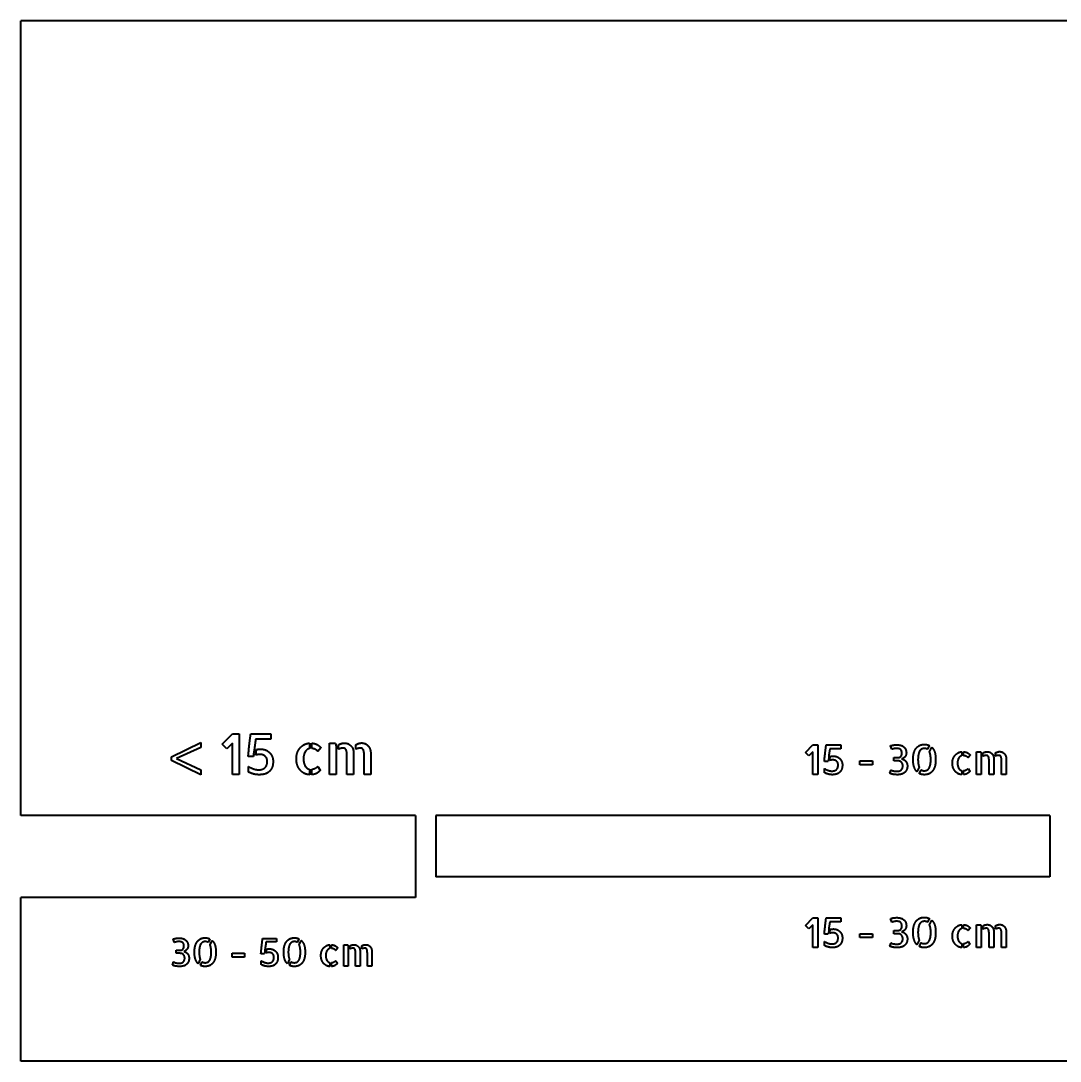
# Model space of a CAD drawing. Header units: inches. Extents: x 8.7 to 24.7, y -17.1 to -7.1.
# Drawn here: x 8.7 to 18.7, y -17.08 to -7.08 of the extents above; entities that cross this region are included whole.
import ezdxf

# ---------------------------------------------------------------- set-up
doc = ezdxf.new("R2010")
doc.units = ezdxf.units.IN
doc.header["$MEASUREMENT"] = 0
doc.layers.add('Visible', color=7, linetype='Continuous', lineweight=40)

msp = doc.modelspace()

# ---------------------------------------------------------------- linework, layer by layer
at = {"layer": 'Visible'}
for p, q in [((8.703, -14.717), (8.703, -7.079)), ((24.703, -7.079), (8.703, -7.079)), ((10.639, -14.031), (10.739, -13.931)), ((10.739, -13.931), (10.804, -13.931)), ((10.804, -13.931), (10.804, -14.323)), ((10.914, -13.931), (11.108, -13.931)), ((11.108, -13.983), (10.961, -13.983)), ((11.108, -13.931), (11.108, -13.983)), ((10.151, -14.152), (10.434, -14.015)), ((10.434, -14.063), (10.201, -14.17)), ((10.434, -14.015), (10.434, -14.063)), ((10.685, -14.076), (10.639, -14.031)), ((10.739, -14.023), (10.685, -14.076)), ((10.739, -14.323), (10.739, -14.023)), ((10.947, -14.093), (10.942, -14.128)), ((10.963, -14.136), (10.969, -14.083)), ((11.479, -14.022), (11.479, -14.074)), ((11.501, -14.073), (11.501, -14.022)), ((11.589, -14.066), (11.56, -14.101)), ((11.672, -14.023), (11.73, -14.023)), ((11.672, -14.323), (11.672, -14.023)), ((11.73, -14.023), (11.737, -14.054)), ((11.737, -14.054), (11.737, -14.323)), ((11.759, -14.08), (11.759, -14.038)), ((11.924, -14.08), (11.924, -14.038)), ((16.249, -14.111), (16.321, -14.039)), ((16.321, -14.039), (16.368, -14.039)), ((16.368, -14.039), (16.368, -14.323)), ((16.448, -14.039), (16.588, -14.039)), ((16.588, -14.077), (16.483, -14.077)), ((16.588, -14.039), (16.588, -14.077)), ((17.081, -14.081), (17.067, -14.046)), ((17.439, -14.044), (17.422, -14.081)), ((17.442, -14.106), (17.463, -14.061)), ((10.151, -14.188), (10.151, -14.152)), ((10.434, -14.326), (10.151, -14.188)), ((10.201, -14.17), (10.434, -14.278)), ((10.94, -14.15), (10.89, -14.15)), ((10.942, -14.128), (10.94, -14.15)), ((11.838, -14.323), (11.838, -14.125)), ((11.902, -14.154), (11.902, -14.323)), ((12.004, -14.323), (12.004, -14.16)), ((12.068, -14.119), (12.068, -14.323)), ((16.282, -14.144), (16.249, -14.111)), ((16.321, -14.105), (16.282, -14.144)), ((16.321, -14.323), (16.321, -14.105)), ((16.467, -14.197), (16.431, -14.197)), ((16.469, -14.182), (16.467, -14.197)), ((16.472, -14.156), (16.469, -14.182)), ((16.484, -14.187), (16.488, -14.149)), ((16.772, -14.191), (16.895, -14.191)), ((16.772, -14.23), (16.772, -14.191)), ((16.895, -14.191), (16.895, -14.23)), ((17.099, -14.192), (17.098, -14.16)), ((17.098, -14.16), (17.124, -14.16)), ((17.138, -14.192), (17.099, -14.192)), ((17.754, -14.105), (17.754, -14.142)), ((17.769, -14.142), (17.769, -14.105)), ((17.833, -14.137), (17.813, -14.162)), ((17.893, -14.106), (17.935, -14.106)), ((17.893, -14.323), (17.893, -14.106)), ((17.935, -14.106), (17.94, -14.128)), ((17.94, -14.128), (17.94, -14.323)), ((17.956, -14.147), (17.956, -14.116)), ((18.014, -14.323), (18.014, -14.18)), ((18.076, -14.147), (18.076, -14.116)), ((18.18, -14.175), (18.18, -14.323)), ((10.434, -14.278), (10.434, -14.326)), ((10.892, -14.299), (10.892, -14.246)), ((11.479, -14.272), (11.479, -14.325)), ((11.501, -14.325), (11.501, -14.272)), ((11.559, -14.246), (11.583, -14.281)), ((16.433, -14.306), (16.433, -14.267)), ((16.895, -14.23), (16.772, -14.23)), ((17.061, -14.311), (17.072, -14.278)), ((17.342, -14.252), (17.321, -14.297)), ((17.344, -14.314), (17.361, -14.277)), ((17.754, -14.286), (17.754, -14.324)), ((17.769, -14.324), (17.769, -14.286)), ((17.812, -14.267), (17.829, -14.292)), ((18.06, -14.201), (18.06, -14.323)), ((18.134, -14.323), (18.134, -14.205)), ((10.804, -14.323), (10.739, -14.323)), ((11.737, -14.323), (11.672, -14.323)), ((11.902, -14.323), (11.838, -14.323)), ((12.068, -14.323), (12.004, -14.323)), ((16.368, -14.323), (16.321, -14.323)), ((17.94, -14.323), (17.893, -14.323)), ((18.06, -14.323), (18.014, -14.323)), ((18.18, -14.323), (18.134, -14.323)), ((12.498, -14.717), (8.703, -14.717)), ((12.498, -14.717), (12.498, -15.504)), ((18.6, -14.717), (12.695, -14.717)), ((12.695, -14.717), (12.695, -15.307)), ((18.6, -14.717), (18.6, -15.307)), ((18.6, -15.307), (12.695, -15.307)), ((12.498, -15.504), (8.703, -15.504)), ((8.703, -17.079), (8.703, -15.504)), ((16.249, -15.773), (16.321, -15.701)), ((16.282, -15.806), (16.249, -15.773)), ((16.321, -15.767), (16.282, -15.806)), ((16.321, -15.701), (16.368, -15.701)), ((16.321, -15.985), (16.321, -15.767)), ((16.368, -15.701), (16.368, -15.985)), ((16.448, -15.701), (16.588, -15.701)), ((16.588, -15.739), (16.483, -15.739)), ((16.588, -15.701), (16.588, -15.739)), ((17.081, -15.743), (17.067, -15.708)), ((17.439, -15.706), (17.422, -15.742)), ((17.442, -15.768), (17.463, -15.723)), ((17.754, -15.767), (17.754, -15.804)), ((17.769, -15.804), (17.769, -15.767)), ((17.833, -15.799), (17.813, -15.824)), ((17.893, -15.768), (17.935, -15.768)), ((17.893, -15.985), (17.893, -15.768)), ((17.935, -15.768), (17.94, -15.79)), ((17.94, -15.79), (17.94, -15.985)), ((17.956, -15.809), (17.956, -15.778)), ((18.076, -15.809), (18.076, -15.778)), ((11.028, -15.898), (11.161, -15.898)), ((11.161, -15.898), (11.161, -15.933)), ((16.467, -15.859), (16.431, -15.859)), ((16.469, -15.844), (16.467, -15.859)), ((16.472, -15.818), (16.469, -15.844)), ((16.484, -15.849), (16.488, -15.811)), ((16.772, -15.853), (16.895, -15.853)), ((16.772, -15.891), (16.772, -15.853)), ((16.895, -15.891), (16.772, -15.891)), ((16.895, -15.853), (16.895, -15.891)), ((17.099, -15.853), (17.098, -15.822)), ((17.098, -15.822), (17.124, -15.822)), ((17.138, -15.853), (17.099, -15.853)), ((18.014, -15.985), (18.014, -15.842)), ((18.06, -15.863), (18.06, -15.985)), ((18.134, -15.985), (18.134, -15.866)), ((18.18, -15.837), (18.18, -15.985)), ((10.181, -15.937), (10.169, -15.905)), ((10.52, -15.903), (10.504, -15.937)), ((10.523, -15.961), (10.543, -15.919)), ((11.161, -15.933), (11.061, -15.933)), ((11.378, -15.903), (11.362, -15.937)), ((11.38, -15.961), (11.4, -15.919)), ((11.676, -15.96), (11.676, -15.995)), ((11.69, -15.995), (11.69, -15.96)), ((11.751, -15.99), (11.731, -16.014)), ((11.808, -15.961), (11.848, -15.961)), ((11.808, -16.166), (11.808, -15.961)), ((11.848, -15.961), (11.852, -15.982)), ((11.852, -15.982), (11.852, -16.166)), ((11.867, -16), (11.867, -15.971)), ((11.981, -16), (11.981, -15.971)), ((16.368, -15.985), (16.321, -15.985)), ((16.433, -15.967), (16.433, -15.929)), ((17.061, -15.973), (17.072, -15.94)), ((17.342, -15.914), (17.321, -15.959)), ((17.344, -15.976), (17.361, -15.939)), ((17.754, -15.948), (17.754, -15.986)), ((17.769, -15.986), (17.769, -15.948)), ((17.812, -15.929), (17.829, -15.954)), ((17.94, -15.985), (17.893, -15.985)), ((18.06, -15.985), (18.014, -15.985)), ((18.18, -15.985), (18.134, -15.985)), ((10.198, -16.042), (10.198, -16.012)), ((10.198, -16.012), (10.222, -16.012)), ((10.235, -16.042), (10.198, -16.042)), ((10.428, -16.099), (10.408, -16.142)), ((10.737, -16.041), (10.853, -16.041)), ((10.737, -16.078), (10.737, -16.041)), ((10.853, -16.078), (10.737, -16.078)), ((10.853, -16.041), (10.853, -16.078)), ((11.046, -16.047), (11.012, -16.047)), ((11.048, -16.033), (11.046, -16.047)), ((11.051, -16.009), (11.048, -16.033)), ((11.062, -16.038), (11.067, -16.002)), ((11.286, -16.099), (11.266, -16.142)), ((11.922, -16.166), (11.922, -16.031)), ((11.966, -16.051), (11.966, -16.166)), ((12.036, -16.166), (12.036, -16.054)), ((12.079, -16.026), (12.079, -16.166)), ((10.163, -16.155), (10.172, -16.124)), ((10.43, -16.158), (10.447, -16.123)), ((11.014, -16.15), (11.014, -16.113)), ((11.288, -16.158), (11.304, -16.123)), ((11.676, -16.132), (11.676, -16.168)), ((11.69, -16.168), (11.69, -16.132)), ((11.731, -16.114), (11.747, -16.137)), ((11.852, -16.166), (11.808, -16.166)), ((11.966, -16.166), (11.922, -16.166)), ((12.079, -16.166), (12.036, -16.166)), ((24.703, -17.079), (8.703, -17.079))]:
    msp.add_line(p, q, dxfattribs=at)
for points in [[(10.901, -14.032), (10.907, -13.986), (10.914, -13.931)], [(10.961, -13.983), (10.956, -14.023), (10.953, -14.044)], [(10.894, -14.106), (10.895, -14.09), (10.897, -14.07)], [(10.897, -14.07), (10.899, -14.051), (10.901, -14.032)], [(10.949, -14.077), (10.947, -14.087), (10.947, -14.09)], [(10.947, -14.09), (10.947, -14.092), (10.947, -14.093)], [(10.953, -14.044), (10.95, -14.066), (10.949, -14.077)], [(10.969, -14.083), (10.98, -14.081), (10.992, -14.08)], [(10.992, -14.08), (11.004, -14.079), (11.01, -14.079)], [(11.01, -14.079), (11.038, -14.079), (11.06, -14.089)], [(11.06, -14.089), (11.082, -14.099), (11.098, -14.116)], [(11.361, -14.116), (11.37, -14.09), (11.387, -14.069)], [(11.387, -14.069), (11.404, -14.049), (11.427, -14.037)], [(11.427, -14.037), (11.45, -14.024), (11.479, -14.022)], [(11.479, -14.074), (11.453, -14.079), (11.437, -14.106)], [(11.501, -14.022), (11.53, -14.024), (11.551, -14.035)], [(11.538, -14.083), (11.524, -14.075), (11.501, -14.073)], [(11.56, -14.101), (11.552, -14.091), (11.538, -14.083)], [(11.551, -14.035), (11.572, -14.045), (11.589, -14.066)], [(11.759, -14.038), (11.771, -14.031), (11.786, -14.026)], [(11.783, -14.072), (11.771, -14.074), (11.759, -14.08)], [(11.802, -14.069), (11.796, -14.069), (11.783, -14.072)], [(11.786, -14.026), (11.801, -14.021), (11.815, -14.021)], [(11.824, -14.077), (11.817, -14.069), (11.802, -14.069)], [(11.815, -14.021), (11.839, -14.021), (11.856, -14.031)], [(11.835, -14.096), (11.831, -14.084), (11.824, -14.077)], [(11.838, -14.125), (11.838, -14.109), (11.835, -14.096)], [(11.856, -14.031), (11.873, -14.041), (11.889, -14.061)], [(11.889, -14.061), (11.895, -14.07), (11.898, -14.081)], [(11.898, -14.081), (11.901, -14.092), (11.902, -14.104)], [(11.924, -14.038), (11.938, -14.03), (11.953, -14.025)], [(11.952, -14.071), (11.94, -14.073), (11.924, -14.08)], [(11.968, -14.069), (11.964, -14.069), (11.952, -14.071)], [(11.953, -14.025), (11.968, -14.02), (11.981, -14.02)], [(11.99, -14.077), (11.983, -14.069), (11.968, -14.069)], [(11.981, -14.02), (11.999, -14.02), (12.015, -14.027)], [(12, -14.096), (11.997, -14.084), (11.99, -14.077)], [(12.004, -14.125), (12.004, -14.109), (12, -14.096)], [(12.015, -14.027), (12.031, -14.034), (12.043, -14.048)], [(12.043, -14.048), (12.055, -14.061), (12.061, -14.079)], [(12.061, -14.079), (12.068, -14.098), (12.068, -14.119)], [(16.439, -14.112), (16.443, -14.079), (16.448, -14.039)], [(16.483, -14.077), (16.479, -14.105), (16.476, -14.121)], [(17.067, -14.046), (17.077, -14.044), (17.09, -14.041)], [(17.097, -14.076), (17.086, -14.079), (17.081, -14.081)], [(17.09, -14.041), (17.104, -14.038), (17.13, -14.038)], [(17.125, -14.073), (17.108, -14.073), (17.097, -14.076)], [(17.153, -14.077), (17.143, -14.073), (17.125, -14.073)], [(17.13, -14.038), (17.148, -14.038), (17.164, -14.042)], [(17.168, -14.087), (17.163, -14.081), (17.153, -14.077)], [(17.164, -14.042), (17.18, -14.046), (17.192, -14.056)], [(17.174, -14.101), (17.173, -14.094), (17.168, -14.087)], [(17.192, -14.056), (17.205, -14.066), (17.212, -14.081)], [(17.212, -14.081), (17.219, -14.096), (17.219, -14.116)], [(17.291, -14.117), (17.299, -14.089), (17.313, -14.071)], [(17.313, -14.071), (17.327, -14.053), (17.347, -14.044)], [(17.348, -14.096), (17.34, -14.109), (17.336, -14.13)], [(17.347, -14.044), (17.367, -14.034), (17.392, -14.034)], [(17.368, -14.078), (17.356, -14.083), (17.348, -14.096)], [(17.394, -14.073), (17.379, -14.073), (17.368, -14.078)], [(17.392, -14.034), (17.419, -14.034), (17.439, -14.044)], [(17.422, -14.081), (17.409, -14.073), (17.394, -14.073)], [(17.463, -14.061), (17.482, -14.079), (17.492, -14.108)], [(10.89, -14.15), (10.89, -14.145), (10.891, -14.134)], [(10.891, -14.134), (10.892, -14.122), (10.894, -14.106)], [(10.982, -14.132), (10.972, -14.133), (10.963, -14.136)], [(11.002, -14.13), (10.992, -14.13), (10.982, -14.132)], [(11.053, -14.148), (11.034, -14.13), (11.002, -14.13)], [(11.05, -14.258), (11.073, -14.238), (11.073, -14.196)], [(11.073, -14.196), (11.073, -14.166), (11.053, -14.148)], [(11.098, -14.116), (11.113, -14.132), (11.121, -14.153)], [(11.129, -14.196), (11.129, -14.239), (11.115, -14.265)], [(11.121, -14.153), (11.129, -14.174), (11.129, -14.196)], [(11.353, -14.173), (11.353, -14.143), (11.361, -14.116)], [(11.361, -14.23), (11.353, -14.203), (11.353, -14.173)], [(11.437, -14.106), (11.421, -14.133), (11.421, -14.171)], [(11.421, -14.171), (11.421, -14.191), (11.425, -14.208)], [(11.902, -14.104), (11.903, -14.116), (11.902, -14.128)], [(11.902, -14.128), (11.902, -14.141), (11.902, -14.154)], [(12.004, -14.16), (12.004, -14.142), (12.004, -14.125)], [(16.431, -14.186), (16.432, -14.177), (16.433, -14.166)], [(16.431, -14.197), (16.431, -14.194), (16.431, -14.186)], [(16.433, -14.166), (16.434, -14.154), (16.436, -14.14)], [(16.436, -14.14), (16.438, -14.126), (16.439, -14.112)], [(16.473, -14.145), (16.472, -14.152), (16.472, -14.154)], [(16.472, -14.154), (16.472, -14.156), (16.472, -14.156)], [(16.476, -14.121), (16.474, -14.137), (16.473, -14.145)], [(16.498, -14.184), (16.49, -14.185), (16.484, -14.187)], [(16.488, -14.149), (16.496, -14.148), (16.505, -14.147)], [(16.512, -14.183), (16.505, -14.183), (16.498, -14.184)], [(16.505, -14.147), (16.513, -14.146), (16.518, -14.146)], [(16.549, -14.196), (16.535, -14.183), (16.512, -14.183)], [(16.518, -14.146), (16.538, -14.146), (16.554, -14.154)], [(16.563, -14.231), (16.563, -14.209), (16.549, -14.196)], [(16.554, -14.154), (16.57, -14.161), (16.581, -14.173)], [(16.581, -14.173), (16.592, -14.185), (16.598, -14.2)], [(16.598, -14.2), (16.604, -14.215), (16.604, -14.231)], [(17.124, -14.16), (17.133, -14.16), (17.142, -14.16)], [(17.173, -14.206), (17.161, -14.192), (17.138, -14.192)], [(17.142, -14.16), (17.15, -14.16), (17.158, -14.156)], [(17.158, -14.156), (17.166, -14.152), (17.171, -14.143)], [(17.171, -14.143), (17.176, -14.133), (17.176, -14.116)], [(17.176, -14.116), (17.176, -14.109), (17.174, -14.101)], [(17.189, -14.167), (17.181, -14.172), (17.174, -14.173)], [(17.174, -14.173), (17.183, -14.175), (17.192, -14.179)], [(17.204, -14.155), (17.197, -14.162), (17.189, -14.167)], [(17.192, -14.179), (17.202, -14.184), (17.21, -14.192)], [(17.215, -14.138), (17.21, -14.148), (17.204, -14.155)], [(17.21, -14.192), (17.218, -14.201), (17.223, -14.213)], [(17.219, -14.116), (17.219, -14.128), (17.215, -14.138)], [(17.284, -14.18), (17.284, -14.144), (17.291, -14.117)], [(17.294, -14.25), (17.284, -14.221), (17.284, -14.18)], [(17.336, -14.13), (17.331, -14.15), (17.331, -14.18)], [(17.331, -14.18), (17.331, -14.203), (17.334, -14.221)], [(17.451, -14.137), (17.448, -14.119), (17.442, -14.106)], [(17.442, -14.106), (17.442, -14.106), (17.442, -14.106)], [(17.45, -14.23), (17.454, -14.209), (17.454, -14.18)], [(17.454, -14.18), (17.454, -14.155), (17.451, -14.137)], [(17.492, -14.108), (17.501, -14.138), (17.501, -14.18)], [(17.501, -14.18), (17.501, -14.215), (17.494, -14.243)], [(17.662, -14.214), (17.662, -14.192), (17.668, -14.173)], [(17.668, -14.173), (17.675, -14.154), (17.687, -14.139)], [(17.687, -14.139), (17.699, -14.125), (17.716, -14.115)], [(17.723, -14.166), (17.711, -14.185), (17.711, -14.213)], [(17.716, -14.115), (17.733, -14.106), (17.754, -14.105)], [(17.754, -14.142), (17.734, -14.146), (17.723, -14.166)], [(17.769, -14.105), (17.791, -14.106), (17.806, -14.114)], [(17.797, -14.149), (17.786, -14.143), (17.769, -14.142)], [(17.813, -14.162), (17.807, -14.155), (17.797, -14.149)], [(17.806, -14.114), (17.821, -14.122), (17.833, -14.137)], [(17.956, -14.116), (17.965, -14.111), (17.976, -14.108)], [(17.974, -14.141), (17.965, -14.143), (17.956, -14.147)], [(17.988, -14.139), (17.983, -14.139), (17.974, -14.141)], [(17.976, -14.108), (17.987, -14.104), (17.997, -14.104)], [(18.003, -14.144), (17.998, -14.139), (17.988, -14.139)], [(17.997, -14.104), (18.015, -14.104), (18.027, -14.111)], [(18.011, -14.159), (18.009, -14.15), (18.003, -14.144)], [(18.014, -14.18), (18.014, -14.168), (18.011, -14.159)], [(18.027, -14.111), (18.039, -14.119), (18.05, -14.133)], [(18.05, -14.133), (18.055, -14.14), (18.057, -14.148)], [(18.057, -14.148), (18.059, -14.156), (18.06, -14.164)], [(18.06, -14.164), (18.06, -14.173), (18.06, -14.182)], [(18.06, -14.182), (18.06, -14.191), (18.06, -14.201)], [(18.076, -14.116), (18.086, -14.11), (18.097, -14.107)], [(18.096, -14.14), (18.087, -14.141), (18.076, -14.147)], [(18.108, -14.139), (18.105, -14.139), (18.096, -14.14)], [(18.097, -14.107), (18.108, -14.103), (18.117, -14.103)], [(18.124, -14.144), (18.119, -14.139), (18.108, -14.139)], [(18.117, -14.103), (18.13, -14.103), (18.142, -14.109)], [(18.131, -14.159), (18.129, -14.15), (18.124, -14.144)], [(18.134, -14.18), (18.134, -14.168), (18.131, -14.159)], [(18.134, -14.205), (18.134, -14.192), (18.134, -14.18)], [(18.142, -14.109), (18.153, -14.114), (18.162, -14.123)], [(18.162, -14.123), (18.171, -14.133), (18.175, -14.146)], [(18.175, -14.146), (18.18, -14.16), (18.18, -14.175)], [(10.892, -14.246), (10.9, -14.251), (10.911, -14.256)], [(10.908, -14.306), (10.898, -14.302), (10.892, -14.299)], [(10.911, -14.256), (10.923, -14.262), (10.935, -14.267)], [(10.935, -14.267), (10.948, -14.272), (10.962, -14.275)], [(10.962, -14.275), (10.976, -14.278), (10.989, -14.278)], [(10.989, -14.278), (11.028, -14.278), (11.05, -14.258)], [(11.115, -14.265), (11.1, -14.291), (11.079, -14.305)], [(11.387, -14.278), (11.37, -14.257), (11.361, -14.23)], [(11.426, -14.311), (11.403, -14.298), (11.387, -14.278)], [(11.425, -14.208), (11.429, -14.226), (11.436, -14.239)], [(11.436, -14.239), (11.443, -14.252), (11.454, -14.261)], [(11.454, -14.261), (11.465, -14.27), (11.479, -14.272)], [(11.501, -14.272), (11.52, -14.27), (11.534, -14.263)], [(11.534, -14.263), (11.547, -14.256), (11.559, -14.246)], [(11.583, -14.281), (11.567, -14.302), (11.548, -14.312)], [(16.433, -14.267), (16.438, -14.27), (16.446, -14.275)], [(16.446, -14.275), (16.454, -14.279), (16.464, -14.282)], [(16.464, -14.282), (16.473, -14.286), (16.483, -14.288)], [(16.483, -14.288), (16.493, -14.29), (16.502, -14.29)], [(16.502, -14.29), (16.531, -14.29), (16.547, -14.276)], [(16.547, -14.276), (16.563, -14.261), (16.563, -14.231)], [(16.593, -14.281), (16.583, -14.3), (16.568, -14.31)], [(16.604, -14.231), (16.604, -14.262), (16.593, -14.281)], [(17.072, -14.278), (17.075, -14.28), (17.078, -14.282)], [(17.078, -14.282), (17.081, -14.285), (17.087, -14.287)], [(17.087, -14.287), (17.093, -14.289), (17.103, -14.29)], [(17.103, -14.29), (17.114, -14.292), (17.132, -14.292)], [(17.132, -14.292), (17.158, -14.292), (17.171, -14.277)], [(17.171, -14.277), (17.185, -14.263), (17.185, -14.241)], [(17.185, -14.241), (17.185, -14.22), (17.173, -14.206)], [(17.209, -14.297), (17.201, -14.307), (17.19, -14.312)], [(17.223, -14.274), (17.218, -14.288), (17.209, -14.297)], [(17.223, -14.213), (17.229, -14.225), (17.229, -14.241)], [(17.229, -14.241), (17.229, -14.26), (17.223, -14.274)], [(17.321, -14.297), (17.303, -14.279), (17.294, -14.25)], [(17.334, -14.221), (17.337, -14.239), (17.342, -14.252)], [(17.361, -14.277), (17.373, -14.287), (17.391, -14.287)], [(17.391, -14.287), (17.406, -14.287), (17.417, -14.281)], [(17.417, -14.281), (17.429, -14.276), (17.437, -14.263)], [(17.437, -14.263), (17.445, -14.25), (17.45, -14.23)], [(17.472, -14.288), (17.458, -14.306), (17.438, -14.316)], [(17.494, -14.243), (17.486, -14.27), (17.472, -14.288)], [(17.668, -14.256), (17.662, -14.236), (17.662, -14.214)], [(17.687, -14.29), (17.675, -14.275), (17.668, -14.256)], [(17.715, -14.314), (17.699, -14.305), (17.687, -14.29)], [(17.711, -14.213), (17.711, -14.227), (17.714, -14.24)], [(17.714, -14.24), (17.717, -14.252), (17.722, -14.262)], [(17.722, -14.262), (17.728, -14.272), (17.736, -14.278)], [(17.736, -14.278), (17.744, -14.285), (17.754, -14.286)], [(17.769, -14.286), (17.783, -14.285), (17.793, -14.279)], [(17.793, -14.279), (17.803, -14.274), (17.812, -14.267)], [(17.829, -14.292), (17.817, -14.307), (17.803, -14.315)], [(10.932, -14.315), (10.918, -14.311), (10.908, -14.306)], [(10.962, -14.323), (10.945, -14.32), (10.932, -14.315)], [(10.996, -14.325), (10.978, -14.325), (10.962, -14.323)], [(11.035, -14.322), (11.012, -14.325), (10.996, -14.325)], [(11.079, -14.305), (11.058, -14.318), (11.035, -14.322)], [(11.479, -14.325), (11.45, -14.323), (11.426, -14.311)], [(11.548, -14.312), (11.528, -14.323), (11.501, -14.325)], [(16.444, -14.311), (16.436, -14.307), (16.433, -14.306)], [(16.461, -14.317), (16.451, -14.314), (16.444, -14.311)], [(16.483, -14.323), (16.471, -14.32), (16.461, -14.317)], [(16.508, -14.325), (16.495, -14.325), (16.483, -14.323)], [(16.536, -14.322), (16.52, -14.325), (16.508, -14.325)], [(16.568, -14.31), (16.553, -14.319), (16.536, -14.322)], [(17.087, -14.32), (17.069, -14.316), (17.061, -14.311)], [(17.138, -14.325), (17.106, -14.325), (17.087, -14.32)], [(17.151, -14.324), (17.143, -14.325), (17.138, -14.325)], [(17.169, -14.321), (17.159, -14.323), (17.151, -14.324)], [(17.19, -14.312), (17.179, -14.318), (17.169, -14.321)], [(17.392, -14.325), (17.365, -14.325), (17.344, -14.314)], [(17.438, -14.316), (17.418, -14.325), (17.392, -14.325)], [(17.754, -14.324), (17.732, -14.323), (17.715, -14.314)], [(17.803, -14.315), (17.789, -14.323), (17.769, -14.324)], [(17.09, -15.702), (17.104, -15.699), (17.13, -15.699)], [(17.13, -15.699), (17.148, -15.699), (17.164, -15.704)], [(17.347, -15.706), (17.367, -15.696), (17.392, -15.696)], [(17.392, -15.696), (17.419, -15.696), (17.439, -15.706)], [(16.436, -15.802), (16.438, -15.788), (16.439, -15.774)], [(16.439, -15.774), (16.443, -15.741), (16.448, -15.701)], [(16.476, -15.783), (16.474, -15.799), (16.473, -15.806)], [(16.483, -15.739), (16.479, -15.767), (16.476, -15.783)], [(17.067, -15.708), (17.077, -15.706), (17.09, -15.702)], [(17.097, -15.738), (17.086, -15.741), (17.081, -15.743)], [(17.125, -15.734), (17.108, -15.734), (17.097, -15.738)], [(17.153, -15.738), (17.143, -15.734), (17.125, -15.734)], [(17.168, -15.749), (17.163, -15.742), (17.153, -15.738)], [(17.164, -15.704), (17.18, -15.708), (17.192, -15.718)], [(17.174, -15.763), (17.173, -15.756), (17.168, -15.749)], [(17.171, -15.804), (17.176, -15.795), (17.176, -15.778)], [(17.176, -15.778), (17.176, -15.771), (17.174, -15.763)], [(17.192, -15.718), (17.205, -15.727), (17.212, -15.742)], [(17.215, -15.8), (17.21, -15.809), (17.204, -15.817)], [(17.212, -15.742), (17.219, -15.757), (17.219, -15.778)], [(17.219, -15.778), (17.219, -15.79), (17.215, -15.8)], [(17.284, -15.841), (17.284, -15.806), (17.291, -15.778)], [(17.291, -15.778), (17.299, -15.751), (17.313, -15.733)], [(17.313, -15.733), (17.327, -15.715), (17.347, -15.706)], [(17.336, -15.791), (17.331, -15.812), (17.331, -15.841)], [(17.348, -15.758), (17.34, -15.771), (17.336, -15.791)], [(17.368, -15.74), (17.356, -15.745), (17.348, -15.758)], [(17.394, -15.734), (17.379, -15.734), (17.368, -15.74)], [(17.422, -15.742), (17.409, -15.734), (17.394, -15.734)], [(17.451, -15.799), (17.448, -15.781), (17.442, -15.768)], [(17.442, -15.768), (17.442, -15.768), (17.442, -15.768)], [(17.454, -15.841), (17.454, -15.817), (17.451, -15.799)], [(17.463, -15.723), (17.482, -15.741), (17.492, -15.77)], [(17.492, -15.77), (17.501, -15.8), (17.501, -15.841)], [(17.687, -15.801), (17.699, -15.786), (17.716, -15.777)], [(17.716, -15.777), (17.733, -15.768), (17.754, -15.767)], [(17.769, -15.767), (17.791, -15.768), (17.806, -15.776)], [(17.806, -15.776), (17.821, -15.784), (17.833, -15.799)], [(17.956, -15.778), (17.965, -15.773), (17.976, -15.769)], [(17.976, -15.769), (17.987, -15.766), (17.997, -15.766)], [(17.997, -15.766), (18.015, -15.766), (18.027, -15.773)], [(18.027, -15.773), (18.039, -15.781), (18.05, -15.795)], [(18.05, -15.795), (18.055, -15.802), (18.057, -15.81)], [(18.076, -15.778), (18.086, -15.772), (18.097, -15.769)], [(18.097, -15.769), (18.108, -15.765), (18.117, -15.765)], [(18.117, -15.765), (18.13, -15.765), (18.142, -15.77)], [(18.142, -15.77), (18.153, -15.776), (18.162, -15.785)], [(18.162, -15.785), (18.171, -15.795), (18.175, -15.808)], [(10.169, -15.905), (10.177, -15.902), (10.19, -15.899)], [(10.19, -15.899), (10.203, -15.896), (10.228, -15.896)], [(10.228, -15.896), (10.245, -15.896), (10.26, -15.9)], [(10.433, -15.902), (10.452, -15.893), (10.476, -15.893)], [(10.476, -15.893), (10.501, -15.893), (10.52, -15.903)], [(11.02, -15.967), (11.024, -15.935), (11.028, -15.898)], [(11.291, -15.902), (11.31, -15.893), (11.334, -15.893)], [(11.334, -15.893), (11.359, -15.893), (11.378, -15.903)], [(16.431, -15.848), (16.432, -15.839), (16.433, -15.827)], [(16.431, -15.859), (16.431, -15.856), (16.431, -15.848)], [(16.433, -15.827), (16.434, -15.816), (16.436, -15.802)], [(16.473, -15.806), (16.472, -15.814), (16.472, -15.816)], [(16.472, -15.816), (16.472, -15.818), (16.472, -15.818)], [(16.498, -15.846), (16.49, -15.847), (16.484, -15.849)], [(16.488, -15.811), (16.496, -15.809), (16.505, -15.809)], [(16.512, -15.845), (16.505, -15.845), (16.498, -15.846)], [(16.505, -15.809), (16.513, -15.808), (16.518, -15.808)], [(16.549, -15.858), (16.535, -15.845), (16.512, -15.845)], [(16.518, -15.808), (16.538, -15.808), (16.554, -15.815)], [(16.547, -15.938), (16.563, -15.923), (16.563, -15.893)], [(16.563, -15.893), (16.563, -15.871), (16.549, -15.858)], [(16.554, -15.815), (16.57, -15.823), (16.581, -15.834)], [(16.581, -15.834), (16.592, -15.846), (16.598, -15.861)], [(16.604, -15.893), (16.604, -15.924), (16.593, -15.943)], [(16.598, -15.861), (16.604, -15.876), (16.604, -15.893)], [(17.124, -15.822), (17.133, -15.822), (17.142, -15.822)], [(17.173, -15.868), (17.161, -15.853), (17.138, -15.853)], [(17.142, -15.822), (17.15, -15.821), (17.158, -15.818)], [(17.158, -15.818), (17.166, -15.814), (17.171, -15.804)], [(17.185, -15.903), (17.185, -15.882), (17.173, -15.868)], [(17.189, -15.829), (17.181, -15.834), (17.174, -15.835)], [(17.174, -15.835), (17.183, -15.836), (17.192, -15.841)], [(17.204, -15.817), (17.197, -15.824), (17.189, -15.829)], [(17.192, -15.841), (17.202, -15.846), (17.21, -15.854)], [(17.21, -15.854), (17.218, -15.863), (17.223, -15.875)], [(17.223, -15.875), (17.229, -15.887), (17.229, -15.903)], [(17.294, -15.912), (17.284, -15.883), (17.284, -15.841)], [(17.331, -15.841), (17.331, -15.865), (17.334, -15.883)], [(17.334, -15.883), (17.337, -15.901), (17.342, -15.914)], [(17.437, -15.925), (17.445, -15.912), (17.45, -15.892)], [(17.45, -15.892), (17.454, -15.871), (17.454, -15.841)], [(17.501, -15.841), (17.501, -15.877), (17.494, -15.905)], [(17.662, -15.876), (17.662, -15.854), (17.668, -15.835)], [(17.668, -15.918), (17.662, -15.898), (17.662, -15.876)], [(17.668, -15.835), (17.675, -15.816), (17.687, -15.801)], [(17.723, -15.828), (17.711, -15.847), (17.711, -15.875)], [(17.711, -15.875), (17.711, -15.889), (17.714, -15.902)], [(17.754, -15.804), (17.734, -15.808), (17.723, -15.828)], [(17.797, -15.811), (17.786, -15.805), (17.769, -15.804)], [(17.813, -15.824), (17.807, -15.817), (17.797, -15.811)], [(17.974, -15.803), (17.965, -15.804), (17.956, -15.809)], [(17.988, -15.801), (17.983, -15.801), (17.974, -15.803)], [(18.003, -15.806), (17.998, -15.801), (17.988, -15.801)], [(18.011, -15.821), (18.009, -15.811), (18.003, -15.806)], [(18.014, -15.842), (18.014, -15.83), (18.011, -15.821)], [(18.057, -15.81), (18.059, -15.818), (18.06, -15.826)], [(18.06, -15.826), (18.06, -15.834), (18.06, -15.844)], [(18.06, -15.844), (18.06, -15.853), (18.06, -15.863)], [(18.096, -15.802), (18.087, -15.803), (18.076, -15.809)], [(18.108, -15.801), (18.105, -15.801), (18.096, -15.802)], [(18.124, -15.806), (18.119, -15.801), (18.108, -15.801)], [(18.131, -15.821), (18.129, -15.811), (18.124, -15.806)], [(18.134, -15.842), (18.134, -15.83), (18.131, -15.821)], [(18.134, -15.866), (18.134, -15.853), (18.134, -15.842)], [(18.175, -15.808), (18.18, -15.821), (18.18, -15.837)], [(10.196, -15.933), (10.186, -15.936), (10.181, -15.937)], [(10.223, -15.929), (10.206, -15.929), (10.196, -15.933)], [(10.249, -15.933), (10.24, -15.929), (10.223, -15.929)], [(10.264, -15.943), (10.259, -15.937), (10.249, -15.933)], [(10.254, -16.008), (10.261, -16.004), (10.266, -15.996)], [(10.26, -15.9), (10.275, -15.905), (10.287, -15.914)], [(10.27, -15.957), (10.269, -15.949), (10.264, -15.943)], [(10.266, -15.996), (10.271, -15.987), (10.271, -15.971)], [(10.271, -15.971), (10.271, -15.964), (10.27, -15.957)], [(10.287, -15.914), (10.298, -15.923), (10.305, -15.937)], [(10.308, -15.991), (10.304, -16), (10.297, -16.007)], [(10.305, -15.937), (10.312, -15.951), (10.312, -15.971)], [(10.312, -15.971), (10.312, -15.982), (10.308, -15.991)], [(10.373, -16.031), (10.373, -15.997), (10.38, -15.971)], [(10.38, -15.971), (10.387, -15.945), (10.401, -15.928)], [(10.401, -15.928), (10.414, -15.911), (10.433, -15.902)], [(10.422, -15.983), (10.418, -16.003), (10.418, -16.031)], [(10.434, -15.952), (10.426, -15.964), (10.422, -15.983)], [(10.453, -15.935), (10.442, -15.94), (10.434, -15.952)], [(10.477, -15.929), (10.464, -15.929), (10.453, -15.935)], [(10.504, -15.937), (10.492, -15.929), (10.477, -15.929)], [(10.531, -15.991), (10.529, -15.974), (10.523, -15.961)], [(10.523, -15.961), (10.523, -15.961), (10.523, -15.961)], [(10.535, -16.031), (10.534, -16.008), (10.531, -15.991)], [(10.543, -15.919), (10.561, -15.935), (10.57, -15.963)], [(10.57, -15.963), (10.579, -15.991), (10.579, -16.031)], [(11.015, -16.017), (11.016, -16.006), (11.017, -15.993)], [(11.017, -15.993), (11.019, -15.98), (11.02, -15.967)], [(11.052, -15.998), (11.051, -16.005), (11.051, -16.006)], [(11.055, -15.975), (11.053, -15.99), (11.052, -15.998)], [(11.061, -15.933), (11.058, -15.96), (11.055, -15.975)], [(11.067, -16.002), (11.074, -16), (11.082, -16)], [(11.082, -16), (11.09, -15.999), (11.095, -15.999)], [(11.095, -15.999), (11.114, -15.999), (11.129, -16.006)], [(11.231, -16.031), (11.231, -15.997), (11.238, -15.971)], [(11.238, -15.971), (11.245, -15.945), (11.259, -15.928)], [(11.259, -15.928), (11.272, -15.911), (11.291, -15.902)], [(11.28, -15.983), (11.276, -16.003), (11.275, -16.031)], [(11.292, -15.952), (11.284, -15.964), (11.28, -15.983)], [(11.31, -15.935), (11.3, -15.94), (11.292, -15.952)], [(11.335, -15.929), (11.321, -15.929), (11.31, -15.935)], [(11.362, -15.937), (11.35, -15.929), (11.335, -15.929)], [(11.381, -15.961), (11.38, -15.961), (11.38, -15.961)], [(11.389, -15.991), (11.386, -15.974), (11.381, -15.961)], [(11.392, -16.031), (11.392, -16.008), (11.389, -15.991)], [(11.4, -15.919), (11.418, -15.935), (11.428, -15.963)], [(11.428, -15.963), (11.437, -15.991), (11.437, -16.031)], [(11.595, -16.025), (11.601, -16.006), (11.613, -15.992)], [(11.613, -15.992), (11.624, -15.979), (11.64, -15.97)], [(11.64, -15.97), (11.656, -15.961), (11.676, -15.96)], [(11.676, -15.995), (11.657, -15.999), (11.646, -16.018)], [(11.69, -15.96), (11.711, -15.961), (11.725, -15.969)], [(11.716, -16.002), (11.707, -15.996), (11.69, -15.995)], [(11.725, -15.969), (11.739, -15.976), (11.751, -15.99)], [(11.867, -15.971), (11.876, -15.966), (11.886, -15.963)], [(11.884, -15.994), (11.876, -15.996), (11.867, -16)], [(11.897, -15.992), (11.893, -15.992), (11.884, -15.994)], [(11.886, -15.963), (11.896, -15.959), (11.906, -15.959)], [(11.912, -15.997), (11.907, -15.992), (11.897, -15.992)], [(11.906, -15.959), (11.923, -15.959), (11.934, -15.966)], [(11.919, -16.011), (11.917, -16.002), (11.912, -15.997)], [(11.934, -15.966), (11.946, -15.973), (11.956, -15.987)], [(11.956, -15.987), (11.961, -15.993), (11.963, -16.001)], [(11.981, -15.971), (11.99, -15.965), (12.001, -15.962)], [(12, -15.994), (11.991, -15.995), (11.981, -16)], [(12.011, -15.992), (12.008, -15.992), (12, -15.994)], [(12.001, -15.962), (12.011, -15.959), (12.02, -15.959)], [(12.026, -15.997), (12.021, -15.992), (12.011, -15.992)], [(12.02, -15.959), (12.032, -15.959), (12.043, -15.963)], [(12.033, -16.011), (12.031, -16.002), (12.026, -15.997)], [(12.043, -15.963), (12.054, -15.968), (12.062, -15.978)], [(12.062, -15.978), (12.07, -15.987), (12.075, -15.999)], [(12.075, -15.999), (12.079, -16.012), (12.079, -16.026)], [(16.433, -15.929), (16.438, -15.932), (16.446, -15.936)], [(16.444, -15.973), (16.436, -15.969), (16.433, -15.967)], [(16.461, -15.979), (16.451, -15.976), (16.444, -15.973)], [(16.446, -15.936), (16.454, -15.94), (16.464, -15.944)], [(16.483, -15.984), (16.471, -15.982), (16.461, -15.979)], [(16.464, -15.944), (16.473, -15.948), (16.483, -15.95)], [(16.483, -15.95), (16.493, -15.952), (16.502, -15.952)], [(16.508, -15.987), (16.495, -15.987), (16.483, -15.984)], [(16.502, -15.952), (16.531, -15.952), (16.547, -15.938)], [(16.536, -15.984), (16.52, -15.987), (16.508, -15.987)], [(16.568, -15.971), (16.553, -15.981), (16.536, -15.984)], [(16.593, -15.943), (16.583, -15.962), (16.568, -15.971)], [(17.087, -15.982), (17.069, -15.978), (17.061, -15.973)], [(17.072, -15.94), (17.075, -15.942), (17.078, -15.944)], [(17.078, -15.944), (17.081, -15.947), (17.087, -15.949)], [(17.087, -15.949), (17.093, -15.951), (17.103, -15.952)], [(17.138, -15.987), (17.106, -15.987), (17.087, -15.982)], [(17.103, -15.952), (17.114, -15.953), (17.132, -15.953)], [(17.132, -15.953), (17.158, -15.953), (17.171, -15.939)], [(17.151, -15.986), (17.143, -15.987), (17.138, -15.987)], [(17.169, -15.982), (17.159, -15.985), (17.151, -15.986)], [(17.19, -15.974), (17.179, -15.98), (17.169, -15.982)], [(17.171, -15.939), (17.185, -15.925), (17.185, -15.903)], [(17.209, -15.959), (17.201, -15.968), (17.19, -15.974)], [(17.223, -15.936), (17.218, -15.95), (17.209, -15.959)], [(17.229, -15.903), (17.229, -15.922), (17.223, -15.936)], [(17.321, -15.959), (17.303, -15.941), (17.294, -15.912)], [(17.392, -15.987), (17.365, -15.987), (17.344, -15.976)], [(17.361, -15.939), (17.373, -15.949), (17.391, -15.949)], [(17.391, -15.949), (17.406, -15.949), (17.417, -15.943)], [(17.438, -15.977), (17.418, -15.987), (17.392, -15.987)], [(17.417, -15.943), (17.429, -15.938), (17.437, -15.925)], [(17.472, -15.95), (17.458, -15.968), (17.438, -15.977)], [(17.494, -15.905), (17.486, -15.932), (17.472, -15.95)], [(17.687, -15.952), (17.675, -15.937), (17.668, -15.918)], [(17.715, -15.976), (17.699, -15.967), (17.687, -15.952)], [(17.714, -15.902), (17.717, -15.914), (17.722, -15.924)], [(17.754, -15.986), (17.732, -15.985), (17.715, -15.976)], [(17.722, -15.924), (17.728, -15.933), (17.736, -15.94)], [(17.736, -15.94), (17.744, -15.947), (17.754, -15.948)], [(17.769, -15.948), (17.783, -15.947), (17.793, -15.941)], [(17.803, -15.977), (17.789, -15.985), (17.769, -15.986)], [(17.793, -15.941), (17.803, -15.936), (17.812, -15.929)], [(17.829, -15.954), (17.817, -15.969), (17.803, -15.977)], [(10.222, -16.012), (10.23, -16.012), (10.239, -16.012)], [(10.268, -16.056), (10.257, -16.042), (10.235, -16.042)], [(10.239, -16.012), (10.247, -16.012), (10.254, -16.008)], [(10.267, -16.123), (10.279, -16.109), (10.279, -16.089)], [(10.279, -16.089), (10.279, -16.069), (10.268, -16.056)], [(10.284, -16.019), (10.276, -16.023), (10.269, -16.025)], [(10.269, -16.025), (10.278, -16.026), (10.287, -16.03)], [(10.297, -16.007), (10.291, -16.014), (10.284, -16.019)], [(10.287, -16.03), (10.296, -16.035), (10.303, -16.043)], [(10.303, -16.043), (10.311, -16.051), (10.316, -16.062)], [(10.316, -16.062), (10.321, -16.074), (10.321, -16.089)], [(10.321, -16.089), (10.321, -16.107), (10.316, -16.12)], [(10.382, -16.097), (10.373, -16.07), (10.373, -16.031)], [(10.408, -16.142), (10.392, -16.125), (10.382, -16.097)], [(10.418, -16.031), (10.418, -16.053), (10.421, -16.07)], [(10.421, -16.07), (10.423, -16.087), (10.428, -16.099)], [(10.518, -16.11), (10.526, -16.098), (10.53, -16.078)], [(10.53, -16.078), (10.534, -16.059), (10.535, -16.031)], [(10.572, -16.09), (10.565, -16.116), (10.551, -16.133)], [(10.579, -16.031), (10.579, -16.065), (10.572, -16.09)], [(11.012, -16.047), (11.012, -16.045), (11.013, -16.037)], [(11.013, -16.037), (11.014, -16.029), (11.015, -16.017)], [(11.051, -16.006), (11.051, -16.008), (11.051, -16.009)], [(11.075, -16.035), (11.069, -16.036), (11.062, -16.038)], [(11.089, -16.034), (11.082, -16.034), (11.075, -16.035)], [(11.124, -16.046), (11.111, -16.034), (11.089, -16.034)], [(11.122, -16.122), (11.137, -16.108), (11.137, -16.079)], [(11.137, -16.079), (11.137, -16.058), (11.124, -16.046)], [(11.129, -16.006), (11.144, -16.013), (11.155, -16.024)], [(11.155, -16.024), (11.165, -16.035), (11.171, -16.05)], [(11.176, -16.079), (11.176, -16.109), (11.166, -16.127)], [(11.171, -16.05), (11.176, -16.064), (11.176, -16.079)], [(11.24, -16.097), (11.231, -16.07), (11.231, -16.031)], [(11.266, -16.142), (11.249, -16.125), (11.24, -16.097)], [(11.275, -16.031), (11.276, -16.053), (11.278, -16.07)], [(11.278, -16.07), (11.281, -16.087), (11.286, -16.099)], [(11.376, -16.11), (11.384, -16.098), (11.388, -16.078)], [(11.388, -16.078), (11.392, -16.059), (11.392, -16.031)], [(11.43, -16.09), (11.423, -16.116), (11.409, -16.133)], [(11.437, -16.031), (11.437, -16.065), (11.43, -16.09)], [(11.589, -16.063), (11.589, -16.043), (11.595, -16.025)], [(11.595, -16.103), (11.589, -16.084), (11.589, -16.063)], [(11.646, -16.018), (11.636, -16.036), (11.636, -16.062)], [(11.636, -16.062), (11.636, -16.076), (11.638, -16.088)], [(11.638, -16.088), (11.641, -16.1), (11.646, -16.109)], [(11.731, -16.014), (11.726, -16.007), (11.716, -16.002)], [(11.922, -16.031), (11.922, -16.02), (11.919, -16.011)], [(11.963, -16.001), (11.965, -16.008), (11.965, -16.016)], [(11.965, -16.016), (11.966, -16.024), (11.966, -16.033)], [(11.966, -16.033), (11.966, -16.041), (11.966, -16.051)], [(12.035, -16.031), (12.035, -16.02), (12.033, -16.011)], [(12.036, -16.054), (12.036, -16.042), (12.035, -16.031)], [(10.187, -16.164), (10.17, -16.16), (10.163, -16.155)], [(10.172, -16.124), (10.176, -16.126), (10.179, -16.128)], [(10.179, -16.128), (10.182, -16.13), (10.187, -16.132)], [(10.187, -16.132), (10.193, -16.134), (10.202, -16.135)], [(10.236, -16.168), (10.205, -16.168), (10.187, -16.164)], [(10.202, -16.135), (10.212, -16.137), (10.229, -16.137)], [(10.229, -16.137), (10.255, -16.137), (10.267, -16.123)], [(10.248, -16.167), (10.24, -16.168), (10.236, -16.168)], [(10.265, -16.164), (10.256, -16.167), (10.248, -16.167)], [(10.285, -16.156), (10.275, -16.162), (10.265, -16.164)], [(10.303, -16.142), (10.295, -16.151), (10.285, -16.156)], [(10.316, -16.12), (10.311, -16.133), (10.303, -16.142)], [(10.476, -16.168), (10.45, -16.168), (10.43, -16.158)], [(10.447, -16.123), (10.458, -16.132), (10.475, -16.132)], [(10.475, -16.132), (10.488, -16.132), (10.5, -16.127)], [(10.519, -16.159), (10.5, -16.168), (10.476, -16.168)], [(10.5, -16.127), (10.511, -16.122), (10.518, -16.11)], [(10.551, -16.133), (10.538, -16.151), (10.519, -16.159)], [(11.014, -16.113), (11.019, -16.117), (11.027, -16.121)], [(11.024, -16.155), (11.018, -16.152), (11.014, -16.15)], [(11.041, -16.161), (11.031, -16.158), (11.024, -16.155)], [(11.027, -16.121), (11.035, -16.124), (11.043, -16.128)], [(11.061, -16.166), (11.05, -16.164), (11.041, -16.161)], [(11.043, -16.128), (11.052, -16.131), (11.062, -16.133)], [(11.085, -16.168), (11.073, -16.168), (11.061, -16.166)], [(11.062, -16.133), (11.071, -16.136), (11.08, -16.136)], [(11.08, -16.136), (11.107, -16.136), (11.122, -16.122)], [(11.112, -16.166), (11.096, -16.168), (11.085, -16.168)], [(11.142, -16.154), (11.128, -16.163), (11.112, -16.166)], [(11.166, -16.127), (11.156, -16.144), (11.142, -16.154)], [(11.334, -16.168), (11.308, -16.168), (11.288, -16.158)], [(11.304, -16.123), (11.316, -16.132), (11.333, -16.132)], [(11.333, -16.132), (11.346, -16.132), (11.357, -16.127)], [(11.377, -16.159), (11.358, -16.168), (11.334, -16.168)], [(11.357, -16.127), (11.368, -16.122), (11.376, -16.11)], [(11.409, -16.133), (11.396, -16.151), (11.377, -16.159)], [(11.612, -16.135), (11.601, -16.121), (11.595, -16.103)], [(11.639, -16.158), (11.623, -16.149), (11.612, -16.135)], [(11.676, -16.168), (11.655, -16.167), (11.639, -16.158)], [(11.646, -16.109), (11.651, -16.118), (11.659, -16.124)], [(11.659, -16.124), (11.666, -16.13), (11.676, -16.132)], [(11.69, -16.132), (11.704, -16.13), (11.713, -16.125)], [(11.723, -16.159), (11.709, -16.167), (11.69, -16.168)], [(11.713, -16.125), (11.722, -16.12), (11.731, -16.114)], [(11.747, -16.137), (11.736, -16.152), (11.723, -16.159)]]:
    msp.add_open_spline(points, degree=2, dxfattribs=at)

doc.saveas('drawing.dxf')
